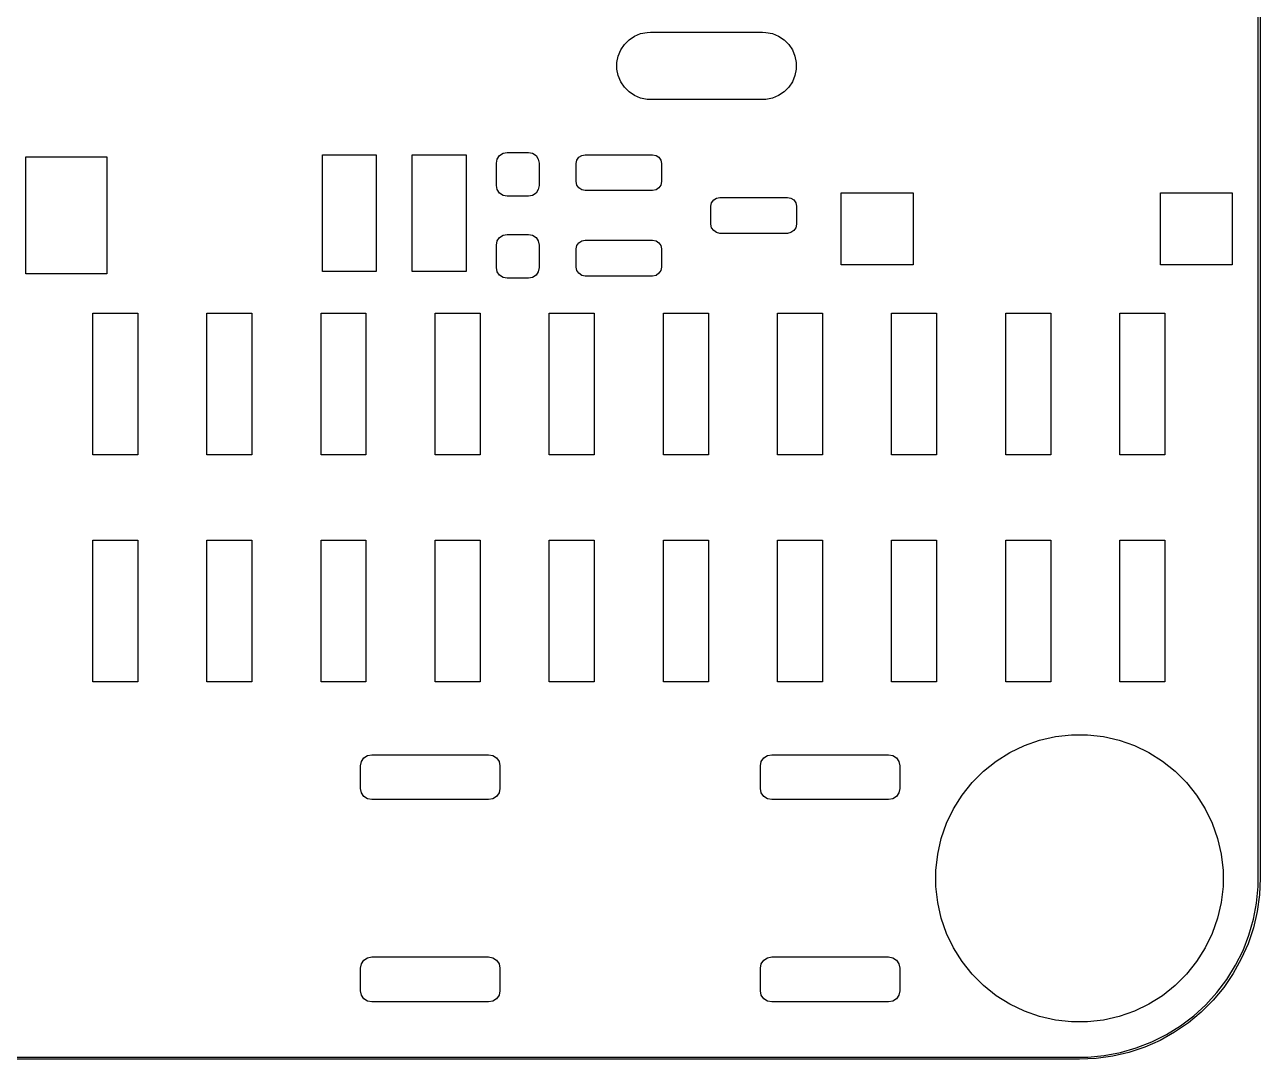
# Model space of a CAD drawing. Header units: inches. Extents: x 0.47 to 2.28, y -2.25 to -0.47.
# Drawn here: x 1.202 to 2.284, y -2.245 to -1.339 of the extents above; entities that cross this region are included whole.
import ezdxf

# ---------------------------------------------------------------- set-up
doc = ezdxf.new("R2010")
doc.units = ezdxf.units.IN
doc.header["$MEASUREMENT"] = 0
doc.layers.add('F.Mask', color=201, linetype='CONTINUOUS', true_color=0xd864ff)

msp = doc.modelspace()

# ---------------------------------------------------------------- linework, layer by layer
at = {"layer": 'F.Mask', "linetype": 'CONTINUOUS'}
for p, q in [((2.2825, -2.0866), (2.2825, -0.6299)), ((2.2844, -0.6299), (2.2844, -2.0866)), ((1.7272, -1.3563), (1.7313, -1.3522)), ((1.7313, -1.3522), (1.7361, -1.349)), ((1.7361, -1.349), (1.7414, -1.3468)), ((1.7414, -1.3468), (1.7471, -1.3457)), ((1.7471, -1.3457), (1.75, -1.3455)), ((1.75, -1.3455), (1.8484, -1.3455)), ((1.8484, -1.3455), (1.8513, -1.3457)), ((1.8513, -1.3457), (1.857, -1.3468)), ((1.857, -1.3468), (1.8623, -1.349)), ((1.8623, -1.349), (1.8672, -1.3522)), ((1.8672, -1.3522), (1.8713, -1.3563)), ((1.7217, -1.3665), (1.724, -1.3611)), ((1.724, -1.3611), (1.7272, -1.3563)), ((1.8713, -1.3563), (1.8745, -1.3611)), ((1.8745, -1.3611), (1.8767, -1.3665)), ((1.7206, -1.3721), (1.7217, -1.3665)), ((1.7206, -1.3779), (1.7206, -1.3721)), ((1.8767, -1.3665), (1.8778, -1.3721)), ((1.8778, -1.3721), (1.8778, -1.3779)), ((1.7217, -1.3836), (1.7206, -1.3779)), ((1.724, -1.389), (1.7217, -1.3836)), ((1.8767, -1.3836), (1.8745, -1.389)), ((1.8778, -1.3779), (1.8767, -1.3836)), ((1.7272, -1.3938), (1.724, -1.389)), ((1.7313, -1.3979), (1.7272, -1.3938)), ((1.8713, -1.3938), (1.8672, -1.3979)), ((1.8745, -1.389), (1.8713, -1.3938)), ((1.7361, -1.4011), (1.7313, -1.3979)), ((1.7414, -1.4033), (1.7361, -1.4011)), ((1.7471, -1.4044), (1.7414, -1.4033)), ((1.75, -1.4046), (1.7471, -1.4044)), ((1.8484, -1.4046), (1.75, -1.4046)), ((1.8513, -1.4044), (1.8484, -1.4046)), ((1.857, -1.4033), (1.8513, -1.4044)), ((1.8623, -1.4011), (1.857, -1.4033)), ((1.8672, -1.3979), (1.8623, -1.4011)), ((1.6209, -1.4515), (1.6245, -1.4508)), ((1.6245, -1.4508), (1.6432, -1.4508)), ((1.6432, -1.4508), (1.6468, -1.4515)), ((1.2028, -1.5571), (1.2028, -1.4547)), ((1.2028, -1.4547), (1.2736, -1.4547)), ((1.2736, -1.4547), (1.2736, -1.5571)), ((1.4626, -1.5551), (1.4626, -1.4528)), ((1.4626, -1.4528), (1.5098, -1.4528)), ((1.5098, -1.4528), (1.5098, -1.5551)), ((1.5413, -1.5551), (1.5413, -1.4528)), ((1.5413, -1.4528), (1.5886, -1.4528)), ((1.5886, -1.4528), (1.5886, -1.5551)), ((1.6152, -1.4601), (1.6159, -1.4566)), ((1.6152, -1.4798), (1.6152, -1.4601)), ((1.6159, -1.4566), (1.6179, -1.4535)), ((1.6179, -1.4535), (1.6209, -1.4515)), ((1.6468, -1.4515), (1.6498, -1.4535)), ((1.6498, -1.4535), (1.6518, -1.4566)), ((1.6518, -1.4566), (1.6526, -1.4601)), ((1.6526, -1.4601), (1.6526, -1.4798)), ((1.685, -1.4606), (1.6856, -1.4576)), ((1.685, -1.4764), (1.685, -1.4606)), ((1.6856, -1.4576), (1.6873, -1.4551)), ((1.6873, -1.4551), (1.6899, -1.4534)), ((1.6899, -1.4534), (1.6929, -1.4528)), ((1.6929, -1.4528), (1.752, -1.4528)), ((1.752, -1.4528), (1.755, -1.4534)), ((1.755, -1.4534), (1.7575, -1.4551)), ((1.7575, -1.4551), (1.7592, -1.4576)), ((1.7592, -1.4576), (1.7598, -1.4606)), ((1.7598, -1.4606), (1.7598, -1.4764)), ((1.6159, -1.4834), (1.6152, -1.4798)), ((1.6526, -1.4798), (1.6518, -1.4834)), ((1.6856, -1.4794), (1.685, -1.4764)), ((1.6873, -1.4819), (1.6856, -1.4794)), ((1.6899, -1.4837), (1.6873, -1.4819)), ((1.7575, -1.4819), (1.755, -1.4837)), ((1.7592, -1.4794), (1.7575, -1.4819)), ((1.7598, -1.4764), (1.7592, -1.4794)), ((1.6179, -1.4864), (1.6159, -1.4834)), ((1.6209, -1.4885), (1.6179, -1.4864)), ((1.6245, -1.4892), (1.6209, -1.4885)), ((1.6432, -1.4892), (1.6245, -1.4892)), ((1.6468, -1.4885), (1.6432, -1.4892)), ((1.6498, -1.4864), (1.6468, -1.4885)), ((1.6518, -1.4834), (1.6498, -1.4864)), ((1.6929, -1.4843), (1.6899, -1.4837)), ((1.752, -1.4843), (1.6929, -1.4843)), ((1.755, -1.4837), (1.752, -1.4843)), ((1.8037, -1.495), (1.8055, -1.4925)), ((1.8055, -1.4925), (1.808, -1.4908)), ((1.808, -1.4908), (1.811, -1.4902)), ((1.811, -1.4902), (1.8701, -1.4902)), ((1.8701, -1.4902), (1.8731, -1.4908)), ((1.8731, -1.4908), (1.8756, -1.4925)), ((1.8756, -1.4925), (1.8774, -1.495)), ((1.9173, -1.5492), (1.9173, -1.4862)), ((1.9173, -1.4862), (1.9803, -1.4862)), ((1.9803, -1.4862), (1.9803, -1.5492)), ((2.1969, -1.5492), (2.1969, -1.4862)), ((2.1969, -1.4862), (2.2598, -1.4862)), ((2.2598, -1.4862), (2.2598, -1.5492)), ((1.8031, -1.498), (1.8037, -1.495)), ((1.8031, -1.5138), (1.8031, -1.498)), ((1.8774, -1.495), (1.878, -1.498)), ((1.878, -1.498), (1.878, -1.5138)), ((1.8037, -1.5168), (1.8031, -1.5138)), ((1.878, -1.5138), (1.8774, -1.5168)), ((1.6159, -1.5284), (1.6179, -1.5254)), ((1.6179, -1.5254), (1.6209, -1.5233)), ((1.6209, -1.5233), (1.6245, -1.5226)), ((1.6245, -1.5226), (1.6432, -1.5226)), ((1.6432, -1.5226), (1.6468, -1.5233)), ((1.6468, -1.5233), (1.6498, -1.5254)), ((1.6498, -1.5254), (1.6518, -1.5284)), ((1.8055, -1.5193), (1.8037, -1.5168)), ((1.808, -1.5211), (1.8055, -1.5193)), ((1.811, -1.5217), (1.808, -1.5211)), ((1.8701, -1.5217), (1.811, -1.5217)), ((1.8731, -1.5211), (1.8701, -1.5217)), ((1.8756, -1.5193), (1.8731, -1.5211)), ((1.8774, -1.5168), (1.8756, -1.5193)), ((1.6152, -1.532), (1.6159, -1.5284)), ((1.6152, -1.5517), (1.6152, -1.532)), ((1.6518, -1.5284), (1.6526, -1.532)), ((1.6526, -1.532), (1.6526, -1.5517)), ((1.685, -1.5354), (1.6856, -1.5324)), ((1.685, -1.5512), (1.685, -1.5354)), ((1.6856, -1.5324), (1.6873, -1.5299)), ((1.6873, -1.5299), (1.6899, -1.5282)), ((1.6899, -1.5282), (1.6929, -1.5276)), ((1.6929, -1.5276), (1.752, -1.5276)), ((1.752, -1.5276), (1.755, -1.5282)), ((1.755, -1.5282), (1.7575, -1.5299)), ((1.7575, -1.5299), (1.7592, -1.5324)), ((1.7592, -1.5324), (1.7598, -1.5354)), ((1.7598, -1.5354), (1.7598, -1.5512)), ((1.2736, -1.5571), (1.2028, -1.5571)), ((1.5098, -1.5551), (1.4626, -1.5551)), ((1.5886, -1.5551), (1.5413, -1.5551)), ((1.6159, -1.5553), (1.6152, -1.5517)), ((1.6179, -1.5583), (1.6159, -1.5553)), ((1.6209, -1.5603), (1.6179, -1.5583)), ((1.6498, -1.5583), (1.6468, -1.5603)), ((1.6518, -1.5553), (1.6498, -1.5583)), ((1.6526, -1.5517), (1.6518, -1.5553)), ((1.6856, -1.5542), (1.685, -1.5512)), ((1.6873, -1.5567), (1.6856, -1.5542)), ((1.6899, -1.5585), (1.6873, -1.5567)), ((1.6929, -1.5591), (1.6899, -1.5585)), ((1.752, -1.5591), (1.6929, -1.5591)), ((1.755, -1.5585), (1.752, -1.5591)), ((1.7575, -1.5567), (1.755, -1.5585)), ((1.7592, -1.5542), (1.7575, -1.5567)), ((1.7598, -1.5512), (1.7592, -1.5542)), ((1.9803, -1.5492), (1.9173, -1.5492)), ((2.2598, -1.5492), (2.1969, -1.5492)), ((1.6245, -1.561), (1.6209, -1.5603)), ((1.6432, -1.561), (1.6245, -1.561)), ((1.6468, -1.5603), (1.6432, -1.561)), ((1.2614, -1.7156), (1.2614, -1.5915)), ((1.2614, -1.5915), (1.3008, -1.5915)), ((1.3008, -1.5915), (1.3008, -1.7156)), ((1.3614, -1.7156), (1.3614, -1.5915)), ((1.3614, -1.5915), (1.4008, -1.5915)), ((1.4008, -1.5915), (1.4008, -1.7156)), ((1.4614, -1.7156), (1.4614, -1.5915)), ((1.4614, -1.5915), (1.5008, -1.5915)), ((1.5008, -1.5915), (1.5008, -1.7156)), ((1.5614, -1.7156), (1.5614, -1.5915)), ((1.5614, -1.5915), (1.6008, -1.5915)), ((1.6008, -1.5915), (1.6008, -1.7156)), ((1.6614, -1.7156), (1.6614, -1.5915)), ((1.6614, -1.5915), (1.7008, -1.5915)), ((1.7008, -1.5915), (1.7008, -1.7156)), ((1.7614, -1.7156), (1.7614, -1.5915)), ((1.7614, -1.5915), (1.8008, -1.5915)), ((1.8008, -1.5915), (1.8008, -1.7156)), ((1.8614, -1.7156), (1.8614, -1.5915)), ((1.8614, -1.5915), (1.9008, -1.5915)), ((1.9008, -1.5915), (1.9008, -1.7156)), ((1.9614, -1.7156), (1.9614, -1.5915)), ((1.9614, -1.5915), (2.0008, -1.5915)), ((2.0008, -1.5915), (2.0008, -1.7156)), ((2.0614, -1.7156), (2.0614, -1.5915)), ((2.0614, -1.5915), (2.1008, -1.5915)), ((2.1008, -1.5915), (2.1008, -1.7156)), ((2.1614, -1.7156), (2.1614, -1.5915)), ((2.1614, -1.5915), (2.2008, -1.5915)), ((2.2008, -1.5915), (2.2008, -1.7156)), ((1.3008, -1.7156), (1.2614, -1.7156)), ((1.4008, -1.7156), (1.3614, -1.7156)), ((1.5008, -1.7156), (1.4614, -1.7156)), ((1.6008, -1.7156), (1.5614, -1.7156)), ((1.7008, -1.7156), (1.6614, -1.7156)), ((1.8008, -1.7156), (1.7614, -1.7156)), ((1.9008, -1.7156), (1.8614, -1.7156)), ((2.0008, -1.7156), (1.9614, -1.7156)), ((2.1008, -1.7156), (2.0614, -1.7156)), ((2.2008, -1.7156), (2.1614, -1.7156)), ((1.2614, -1.9144), (1.2614, -1.7904)), ((1.2614, -1.7904), (1.3008, -1.7904)), ((1.3008, -1.7904), (1.3008, -1.9144)), ((1.3614, -1.9144), (1.3614, -1.7904)), ((1.3614, -1.7904), (1.4008, -1.7904)), ((1.4008, -1.7904), (1.4008, -1.9144)), ((1.4614, -1.9144), (1.4614, -1.7904)), ((1.4614, -1.7904), (1.5008, -1.7904)), ((1.5008, -1.7904), (1.5008, -1.9144)), ((1.5614, -1.9144), (1.5614, -1.7904)), ((1.5614, -1.7904), (1.6008, -1.7904)), ((1.6008, -1.7904), (1.6008, -1.9144)), ((1.6614, -1.9144), (1.6614, -1.7904)), ((1.6614, -1.7904), (1.7008, -1.7904)), ((1.7008, -1.7904), (1.7008, -1.9144)), ((1.7614, -1.9144), (1.7614, -1.7904)), ((1.7614, -1.7904), (1.8008, -1.7904)), ((1.8008, -1.7904), (1.8008, -1.9144)), ((1.8614, -1.9144), (1.8614, -1.7904)), ((1.8614, -1.7904), (1.9008, -1.7904)), ((1.9008, -1.7904), (1.9008, -1.9144)), ((1.9614, -1.9144), (1.9614, -1.7904)), ((1.9614, -1.7904), (2.0008, -1.7904)), ((2.0008, -1.7904), (2.0008, -1.9144)), ((2.0614, -1.9144), (2.0614, -1.7904)), ((2.0614, -1.7904), (2.1008, -1.7904)), ((2.1008, -1.7904), (2.1008, -1.9144)), ((2.1614, -1.9144), (2.1614, -1.7904)), ((2.1614, -1.7904), (2.2008, -1.7904)), ((2.2008, -1.7904), (2.2008, -1.9144)), ((1.3008, -1.9144), (1.2614, -1.9144)), ((1.4008, -1.9144), (1.3614, -1.9144)), ((1.5008, -1.9144), (1.4614, -1.9144)), ((1.6008, -1.9144), (1.5614, -1.9144)), ((1.7008, -1.9144), (1.6614, -1.9144)), ((1.8008, -1.9144), (1.7614, -1.9144)), ((1.9008, -1.9144), (1.8614, -1.9144)), ((2.0008, -1.9144), (1.9614, -1.9144)), ((2.1008, -1.9144), (2.0614, -1.9144)), ((2.2008, -1.9144), (2.1614, -1.9144)), ((2.065, -1.9763), (2.0778, -1.9702)), ((2.0778, -1.9702), (2.0911, -1.9656)), ((2.0911, -1.9656), (2.1049, -1.9624)), ((2.1049, -1.9624), (2.1189, -1.9608)), ((2.1189, -1.9608), (2.133, -1.9608)), ((2.133, -1.9608), (2.1471, -1.9624)), ((2.1471, -1.9624), (2.1609, -1.9656)), ((2.1609, -1.9656), (2.1742, -1.9702)), ((2.1742, -1.9702), (2.1869, -1.9763)), ((1.4968, -1.9844), (1.4989, -1.9812)), ((1.4989, -1.9812), (1.5021, -1.9791)), ((1.5021, -1.9791), (1.5059, -1.9783)), ((1.5059, -1.9783), (1.6083, -1.9783)), ((1.6083, -1.9783), (1.612, -1.9791)), ((1.612, -1.9791), (1.6152, -1.9812)), ((1.6152, -1.9812), (1.6174, -1.9844)), ((1.8472, -1.9844), (1.8493, -1.9812)), ((1.8493, -1.9812), (1.8525, -1.9791)), ((1.8525, -1.9791), (1.8563, -1.9783)), ((1.8563, -1.9783), (1.9587, -1.9783)), ((1.9587, -1.9783), (1.9624, -1.9791)), ((1.9624, -1.9791), (1.9656, -1.9812)), ((1.9656, -1.9812), (1.9678, -1.9844)), ((2.0531, -1.9839), (2.065, -1.9763)), ((2.1869, -1.9763), (2.1989, -1.9839)), ((1.4961, -1.9882), (1.4968, -1.9844)), ((1.4961, -2.0079), (1.4961, -1.9882)), ((1.6174, -1.9844), (1.6181, -1.9882)), ((1.6181, -1.9882), (1.6181, -2.0079)), ((1.8465, -1.9882), (1.8472, -1.9844)), ((1.8465, -2.0079), (1.8465, -1.9882)), ((1.9678, -1.9844), (1.9685, -1.9882)), ((1.9685, -1.9882), (1.9685, -2.0079)), ((2.042, -1.9927), (2.0531, -1.9839)), ((2.1989, -1.9839), (2.2099, -1.9927)), ((2.0232, -2.0137), (2.032, -2.0027)), ((2.032, -2.0027), (2.042, -1.9927)), ((2.2099, -1.9927), (2.2199, -2.0027)), ((2.2199, -2.0027), (2.2287, -2.0137)), ((1.4968, -2.0116), (1.4961, -2.0079)), ((1.4989, -2.0148), (1.4968, -2.0116)), ((1.6174, -2.0116), (1.6152, -2.0148)), ((1.6181, -2.0079), (1.6174, -2.0116)), ((1.8472, -2.0116), (1.8465, -2.0079)), ((1.8493, -2.0148), (1.8472, -2.0116)), ((1.9678, -2.0116), (1.9656, -2.0148)), ((1.9685, -2.0079), (1.9678, -2.0116)), ((2.0157, -2.0257), (2.0232, -2.0137)), ((2.2287, -2.0137), (2.2362, -2.0257)), ((1.5021, -2.017), (1.4989, -2.0148)), ((1.5059, -2.0177), (1.5021, -2.017)), ((1.6083, -2.0177), (1.5059, -2.0177)), ((1.612, -2.017), (1.6083, -2.0177)), ((1.6152, -2.0148), (1.612, -2.017)), ((1.8525, -2.017), (1.8493, -2.0148)), ((1.8563, -2.0177), (1.8525, -2.017)), ((1.9587, -2.0177), (1.8563, -2.0177)), ((1.9624, -2.017), (1.9587, -2.0177)), ((1.9656, -2.0148), (1.9624, -2.017)), ((2.0096, -2.0384), (2.0157, -2.0257)), ((2.2362, -2.0257), (2.2424, -2.0384)), ((2.0049, -2.0517), (2.0096, -2.0384)), ((2.2424, -2.0384), (2.247, -2.0517)), ((2.0018, -2.0655), (2.0049, -2.0517)), ((2.247, -2.0517), (2.2502, -2.0655)), ((2.0002, -2.0796), (2.0018, -2.0655)), ((2.2502, -2.0655), (2.2518, -2.0796)), ((2.0002, -2.0937), (2.0002, -2.0796)), ((2.2518, -2.0796), (2.2518, -2.0937)), ((2.2825, -2.0938), (2.2825, -2.0866)), ((2.2844, -2.0866), (2.2838, -2.1012)), ((2.0018, -2.1077), (2.0002, -2.0937)), ((2.2518, -2.0937), (2.2502, -2.1077)), ((2.2811, -2.1083), (2.2825, -2.0938)), ((2.0049, -2.1215), (2.0018, -2.1077)), ((2.2502, -2.1077), (2.247, -2.1215)), ((2.2785, -2.1225), (2.2811, -2.1083)), ((2.2838, -2.1012), (2.2818, -2.1157)), ((2.0096, -2.1348), (2.0049, -2.1215)), ((2.247, -2.1215), (2.2424, -2.1348)), ((2.2818, -2.1157), (2.2784, -2.13)), ((2.2784, -2.13), (2.2737, -2.1439)), ((2.2745, -2.1364), (2.2785, -2.1225)), ((2.0157, -2.1476), (2.0096, -2.1348)), ((2.2424, -2.1348), (2.2362, -2.1476)), ((2.2693, -2.1499), (2.2745, -2.1364)), ((2.0232, -2.1595), (2.0157, -2.1476)), ((2.2362, -2.1476), (2.2287, -2.1595)), ((2.2628, -2.1628), (2.2693, -2.1499)), ((2.2737, -2.1439), (2.2678, -2.1572)), ((1.4961, -2.1654), (1.4968, -2.1616)), ((1.4961, -2.185), (1.4961, -2.1654)), ((1.4968, -2.1616), (1.4989, -2.1584)), ((1.4989, -2.1584), (1.5021, -2.1563)), ((1.5021, -2.1563), (1.5059, -2.1555)), ((1.5059, -2.1555), (1.6083, -2.1555)), ((1.6083, -2.1555), (1.612, -2.1563)), ((1.612, -2.1563), (1.6152, -2.1584)), ((1.6152, -2.1584), (1.6174, -2.1616)), ((1.6174, -2.1616), (1.6181, -2.1654)), ((1.6181, -2.1654), (1.6181, -2.185)), ((1.8465, -2.1654), (1.8472, -2.1616)), ((1.8465, -2.185), (1.8465, -2.1654)), ((1.8472, -2.1616), (1.8493, -2.1584)), ((1.8493, -2.1584), (1.8525, -2.1563)), ((1.8525, -2.1563), (1.8563, -2.1555)), ((1.8563, -2.1555), (1.9587, -2.1555)), ((1.9587, -2.1555), (1.9624, -2.1563)), ((1.9624, -2.1563), (1.9656, -2.1584)), ((1.9656, -2.1584), (1.9678, -2.1616)), ((1.9678, -2.1616), (1.9685, -2.1654)), ((1.9685, -2.1654), (1.9685, -2.185)), ((2.032, -2.1706), (2.0232, -2.1595)), ((2.2287, -2.1595), (2.2199, -2.1706)), ((2.2552, -2.1752), (2.2628, -2.1628)), ((2.2678, -2.1572), (2.2607, -2.17)), ((2.042, -2.1806), (2.032, -2.1706)), ((2.2199, -2.1706), (2.2099, -2.1806)), ((2.2465, -2.1867), (2.2552, -2.1752)), ((2.2607, -2.17), (2.2524, -2.1821)), ((1.4968, -2.1888), (1.4961, -2.185)), ((1.6181, -2.185), (1.6174, -2.1888)), ((1.8472, -2.1888), (1.8465, -2.185)), ((1.9685, -2.185), (1.9678, -2.1888)), ((2.0531, -2.1894), (2.042, -2.1806)), ((2.2099, -2.1806), (2.1989, -2.1894)), ((2.2368, -2.1974), (2.2465, -2.1867)), ((2.2524, -2.1821), (2.2431, -2.1934)), ((1.4989, -2.192), (1.4968, -2.1888)), ((1.5021, -2.1941), (1.4989, -2.192)), ((1.5059, -2.1949), (1.5021, -2.1941)), ((1.6083, -2.1949), (1.5059, -2.1949)), ((1.612, -2.1941), (1.6083, -2.1949)), ((1.6152, -2.192), (1.612, -2.1941)), ((1.6174, -2.1888), (1.6152, -2.192)), ((1.8493, -2.192), (1.8472, -2.1888)), ((1.8525, -2.1941), (1.8493, -2.192)), ((1.8563, -2.1949), (1.8525, -2.1941)), ((1.9587, -2.1949), (1.8563, -2.1949)), ((1.9624, -2.1941), (1.9587, -2.1949)), ((1.9656, -2.192), (1.9624, -2.1941)), ((1.9678, -2.1888), (1.9656, -2.192)), ((2.065, -2.1969), (2.0531, -2.1894)), ((2.0778, -2.203), (2.065, -2.1969)), ((2.1869, -2.1969), (2.1742, -2.203)), ((2.1989, -2.1894), (2.1869, -2.1969)), ((2.2261, -2.2071), (2.2368, -2.1974)), ((2.2431, -2.1934), (2.2327, -2.2037)), ((2.0911, -2.2077), (2.0778, -2.203)), ((2.1049, -2.2108), (2.0911, -2.2077)), ((2.1609, -2.2077), (2.1471, -2.2108)), ((2.1742, -2.203), (2.1609, -2.2077)), ((2.2145, -2.2159), (2.2261, -2.2071)), ((2.2327, -2.2037), (2.2215, -2.2131)), ((2.1189, -2.2124), (2.1049, -2.2108)), ((2.133, -2.2124), (2.1189, -2.2124)), ((2.1471, -2.2108), (2.133, -2.2124)), ((2.2022, -2.2235), (2.2145, -2.2159)), ((2.2215, -2.2131), (2.2094, -2.2213)), ((2.1758, -2.2352), (2.1893, -2.2299)), ((2.1966, -2.2285), (2.1832, -2.2344)), ((2.1893, -2.2299), (2.2022, -2.2235)), ((2.2094, -2.2213), (2.1966, -2.2285)), ((2.1476, -2.2418), (2.1619, -2.2391)), ((2.1694, -2.239), (2.1551, -2.2424)), ((2.1619, -2.2391), (2.1758, -2.2352)), ((2.1832, -2.2344), (2.1694, -2.239)), ((0.6299, -2.2431), (2.126, -2.2431)), ((2.126, -2.2451), (0.6299, -2.2451)), ((2.126, -2.2431), (2.1332, -2.2431)), ((2.1406, -2.2444), (2.126, -2.2451)), ((2.1332, -2.2431), (2.1476, -2.2418)), ((2.1551, -2.2424), (2.1406, -2.2444))]:
    msp.add_line(p, q, dxfattribs=at)

doc.saveas('drawing.dxf')
